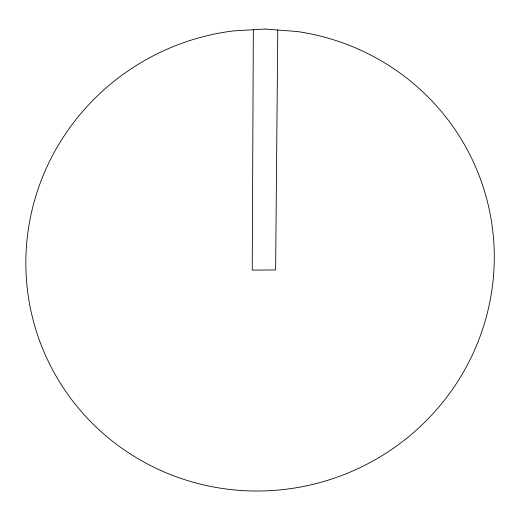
<?xml version="1.0" encoding="UTF-8"?>
<svg xmlns="http://www.w3.org/2000/svg" width="520" height="520" viewBox="0 0 520 520"><rect width="100%" height="100%" fill="white"/><g stroke="black" fill="none" stroke-linecap="round" stroke-linejoin="round"><path stroke-width="0.78" d="M253.331 29.744L252.239 270.108L275.626 269.952L277.784 30.004M265.57 29.049L233.578 30.869A234.793 230.412 -21.2 0 0 59.865 382.428A234.793 230.412 -21.2 0 0 454.356 386.581A234.793 230.412 -21.2 0 0 297.388 31.538L265.57 29.049"/></g></svg>
